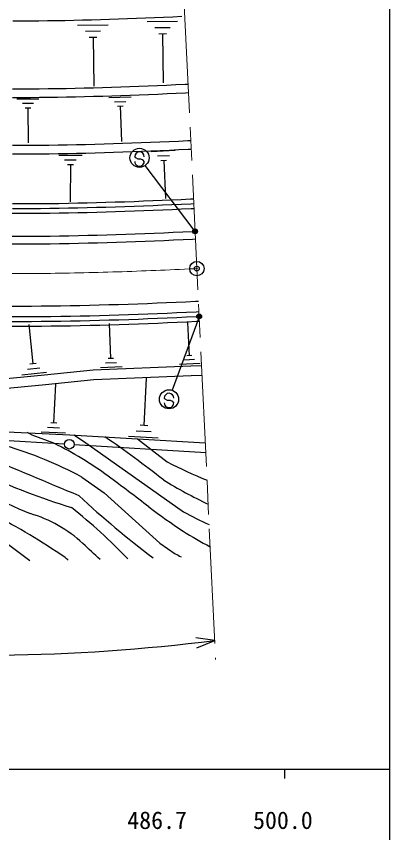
# Model space of a CAD drawing. Units: millimetres, scale not verified. Extents: x 40000 to 680000, y 20000 to 380000.
# Drawn here: x 539992 to 579000, y 198357 to 283638 of the extents above; entities that cross this region are included whole.
import ezdxf
from ezdxf.enums import TextEntityAlignment as Align

# ---------------------------------------------------------------- set-up
doc = ezdxf.new("R2010")
doc.units = ezdxf.units.MM
doc.header["$LTSCALE"] = 1000
doc.header["$PDMODE"] = 32
doc.header["$PDSIZE"] = 500
doc.linetypes.add('CHAIN', pattern=[18.5, 12, -1.5, 3.5, -1.5])
for name, color, linetype, lineweight in [('M-BGD', 7, 'Continuous', 25), ('M-BMK', 2, 'CHAIN', 13), ('M-BMK-SRVR', 3, 'Continuous', 25), ('M-STR-HTXT', 7, 'Continuous', 13), ('M-STR-STRC', 7, 'Continuous', 25), ('M-TTL-BAND', 7, 'Continuous', 25)]:
    doc.layers.add(name, color=color, linetype=linetype, lineweight=lineweight)
doc.styles.add('ＭＳ ゴシック', font='')
doc.styles.get('ＭＳ ゴシック').set_extended_font_data('MS Gothic')

msp = doc.modelspace()

# ---------------------------------------------------------------- linework, layer by layer
at = {"layer": 'M-BGD'}
for p, q in [((553645, 283081), (556846, 283132)), ((546393, 282710), (549591, 282761)), ((554455, 282453), (556056, 282479)), ((547202, 282083), (548802, 282109)), ((547612, 281450), (548412, 281463)), ((548012, 281456), (548094, 276339)), ((554865, 281819), (555666, 281832)), ((555266, 281826), (555347, 276704)), ((540060, 275007), (542356, 275016)), ((549669, 275155), (551980, 275233)), ((550262, 274713), (551418, 274751)), ((540636, 274550), (541784, 274554)), ((540924, 274092), (541498, 274094)), ((541211, 274093), (541225, 270419)), ((550567, 274260), (551144, 274279)), ((550856, 274270), (550980, 270572)), ((554096, 269523), (556583, 269644)), ((544434, 269140), (546873, 269124)), ((545041, 268649), (546260, 268641)), ((554742, 269055), (555986, 269116)), ((545343, 268159), (545952, 268155)), ((545647, 268157), (545622, 264254)), ((555077, 268573), (555699, 268603)), ((555388, 268588), (555581, 264608)), ((558068, 248185), (557921, 251637)), ((541742, 247322), (541340, 251439)), ((549875, 247888), (549720, 251539)), ((558337, 248197), (557798, 248174)), ((542064, 247353), (541420, 247290)), ((550465, 247455), (549324, 247407)), ((550160, 247900), (549590, 247875)), ((559183, 247368), (557026, 247277)), ((558625, 247777), (557547, 247731)), ((542435, 246870), (541149, 246744)), ((551055, 247023), (548773, 246926)), ((543129, 246418), (540556, 246167)), ((553335, 240891), (553593, 245848)), ((543906, 241155), (544117, 245209)), ((544513, 240616), (543247, 240682)), ((544223, 241139), (543590, 241172)), ((553722, 240871), (552947, 240911)), ((527220, 240012), (545034, 238966)), ((545120, 240076), (542587, 240208)), ((545593, 239935), (559727, 239084)), ((554819, 239572), (551721, 239733)), ((554077, 240231), (552528, 240312)), ((546032, 238907), (559775, 238079)), ((552658, 239510), (555760, 237085)), ((560717, 218431), (558736, 218705)), ((558865, 217678), (560717, 218431))]:
    msp.add_line(p, q, dxfattribs=at)
for points in [[(539616, 283167), (540518, 283167), (541423, 283170), (542331, 283177), (543243, 283186), (544157, 283199), (545075, 283214), (545996, 283232), (546921, 283254), (547848, 283277), (548779, 283304), (549713, 283332), (550650, 283364), (551591, 283397), (552534, 283433), (553480, 283470), (554430, 283510), (555383, 283551), (556340, 283595), (557299, 283639)], [(539601, 276068), (540529, 276067), (541460, 276070), (542393, 276077), (543328, 276087), (544266, 276099), (545206, 276115), (546148, 276134), (547093, 276156), (548039, 276180), (548989, 276207), (549940, 276236), (550894, 276268), (551850, 276302), (552808, 276338), (553769, 276376), (554733, 276416), (555698, 276458), (556666, 276502), (557636, 276547), (557931, 276562)], [(539599, 275168), (540531, 275167), (541465, 275170), (542401, 275177), (543339, 275187), (544279, 275200), (545222, 275215), (546167, 275234), (547114, 275256), (548064, 275280), (549015, 275307), (549969, 275336), (550925, 275368), (551883, 275402), (552843, 275438), (553806, 275477), (554771, 275517), (555738, 275559), (556707, 275603), (557679, 275648), (557974, 275663)], [(539589, 270168), (540539, 270167), (541491, 270171), (542444, 270177), (543399, 270187), (544356, 270200), (545314, 270216), (546274, 270235), (547235, 270257), (548198, 270282), (549163, 270309), (550129, 270339), (551097, 270371), (552066, 270406), (553037, 270442), (554010, 270481), (554984, 270522), (555960, 270564), (556937, 270608), (557916, 270654), (558213, 270668)], [(539587, 269268), (540540, 269267), (541495, 269271), (542452, 269277), (543410, 269287), (544369, 269300), (545330, 269316), (546293, 269336), (547257, 269358), (548223, 269382), (549190, 269410), (550158, 269439), (551128, 269472), (552099, 269506), (553072, 269543), (554046, 269582), (555022, 269622), (555999, 269665), (556978, 269709), (557959, 269755), (558256, 269769)], [(539576, 264068), (540549, 264067), (541522, 264071), (542497, 264077), (543472, 264088), (544449, 264101), (545426, 264117), (546404, 264137), (547383, 264159), (548363, 264184), (549343, 264212), (550324, 264242), (551307, 264275), (552290, 264310), (553273, 264347), (554258, 264386), (555244, 264427), (556230, 264470), (557217, 264515), (558205, 264561), (558505, 264575)], [(539574, 263068), (540550, 263067), (541527, 263071), (542506, 263077), (543484, 263088), (544464, 263101), (545444, 263117), (546425, 263137), (547407, 263159), (548389, 263185), (549373, 263212), (550357, 263243), (551341, 263275), (552326, 263310), (553312, 263348), (554299, 263387), (555286, 263428), (556274, 263471), (557263, 263516), (558253, 263562), (558553, 263576)], [(539574, 263068), (540550, 263067), (541527, 263071), (542506, 263077), (543484, 263088), (544464, 263101), (545444, 263117), (546425, 263137), (547407, 263159), (548389, 263185), (549373, 263212), (550357, 263243), (551341, 263275), (552326, 263310), (553312, 263348), (554299, 263387), (555286, 263428), (556274, 263471), (557263, 263516), (558253, 263562), (558553, 263576)], [(539575, 263568), (540549, 263567), (541525, 263571), (542501, 263577), (543478, 263588), (544456, 263601), (545435, 263617), (546415, 263637), (547395, 263659), (548376, 263684), (549358, 263712), (550340, 263742), (551324, 263775), (552308, 263810), (553293, 263847), (554278, 263886), (555265, 263928), (556252, 263971), (557240, 264015), (558229, 264061), (558529, 264076)], [(539568, 260668), (540554, 260667), (541540, 260671), (542526, 260678), (543513, 260688), (544501, 260701), (545488, 260718), (546476, 260738), (547465, 260760), (548454, 260785), (549444, 260813), (550433, 260844), (551424, 260877), (552414, 260912), (553405, 260949), (554396, 260989), (555388, 261030), (556381, 261073), (557373, 261118), (558366, 261165), (558668, 261179)], [(539567, 259868), (540555, 259867), (541544, 259871), (542533, 259878), (543523, 259888), (544513, 259901), (545503, 259918), (546494, 259938), (547484, 259960), (548476, 259986), (549467, 260014), (550459, 260044), (551451, 260077), (552444, 260113), (553436, 260150), (554429, 260189), (555422, 260231), (556416, 260274), (557410, 260319), (558404, 260366), (558706, 260380)], [(539553, 253368), (540566, 253367), (541578, 253371), (542590, 253378), (543601, 253388), (544612, 253402), (545622, 253419), (546632, 253439), (547642, 253462), (548651, 253488), (549659, 253517), (550667, 253548), (551675, 253581), (552681, 253617), (553687, 253655), (554694, 253695), (555699, 253737), (556704, 253781), (557709, 253826), (558713, 253873), (559018, 253888)], [(539551, 252268), (540567, 252267), (541584, 252271), (542599, 252278), (543614, 252288), (544629, 252302), (545642, 252319), (546656, 252339), (547668, 252363), (548680, 252388), (549692, 252417), (550702, 252448), (551712, 252482), (552722, 252518), (553730, 252556), (554738, 252596), (555746, 252638), (556753, 252682), (557759, 252727), (558765, 252774), (559070, 252789)], [(539551, 252268), (540567, 252267), (541584, 252271), (542599, 252278), (543614, 252288), (544629, 252302), (545642, 252319), (546656, 252339), (547668, 252363), (548680, 252388), (549692, 252417), (550702, 252448), (551712, 252482), (552722, 252518), (553730, 252556), (554738, 252596), (555746, 252638), (556753, 252682), (557759, 252727), (558765, 252774), (559070, 252789)], [(539548, 251268), (540569, 251267), (541589, 251271), (542608, 251278), (543626, 251288), (544644, 251302), (545661, 251319), (546677, 251340), (547692, 251363), (548707, 251389), (549721, 251417), (550734, 251449), (551747, 251482), (552758, 251518), (553769, 251556), (554779, 251597), (555789, 251639), (556797, 251683), (557805, 251728), (558812, 251775), (559118, 251790)], [(539550, 251768), (540568, 251767), (541586, 251771), (542604, 251778), (543620, 251788), (544636, 251802), (545652, 251819), (546666, 251840), (547680, 251863), (548694, 251889), (549706, 251917), (550718, 251948), (551730, 251982), (552740, 252018), (553749, 252056), (554759, 252096), (555767, 252138), (556775, 252182), (557782, 252228), (558789, 252275), (559094, 252289)], [(503643, 247466), (506300, 246075), (507710, 244605), (525248, 240910), (545591, 239935)], [(503643, 247466), (518094, 245397), (526682, 244613), (542943, 246171), (548030, 246695), (558231, 247118), (559340, 247163)], [(506300, 246075), (517978, 244403), (526684, 243609), (543042, 245176), (548102, 245697), (558273, 246119), (559388, 246164)], [(543918, 239032), (541647, 239872), (541153, 240148)], [(545997, 239911), (547027, 239251), (557462, 231878)], [(546826, 235509), (549156, 233856), (554988, 228589), (556597, 227497)]]:
    msp.add_lwpolyline(points, dxfattribs=at)
msp.add_circle((545533, 238937), 500, dxfattribs=at)
for centre, radius, start, end in [((481904, 141840), 118801, 51.80063, 55.4729), ((528257, 206755), 35875, 53.51752, 64.11781), ((526827, 198120), 42402, 61.85775, 73.52725), ((294704, -358274), 643171, 66.94864, 67.92072), ((586612, 298508), 68736, 243.32998, 247.1448), ((565296, 289005), 62081, 237.79416, 247.3994), ((568790, 306548), 77718, 245.45322, 252.76194), ((383664, 11224), 279062, 52.42045, 53.51752), ((578316, 272163), 43504, 238.16866, 245.15059), ((620616, 314075), 109419, 227.39221, 232.68041), ((506003, 182596), 63664, 44.18189, 51.35742), ((586789, 275182), 54005, 232.42045, 237.04044), ((501777, 163349), 77078, 55.81961, 62.32785), ((537634, 218562), 13669, 47.08392, 73.84096), ((573855, 261335), 33711, 240.90407, 245.98823), ((485382, 152699), 92868, 52.9013, 56.32327), ((574697, 256533), 31779, 237.04044, 242.95571), ((401602, 72257), 213444, 46.42109, 47.08392), ((535945, 416891), 200000, 251.52128, 277.11506), ((233345, -121912), 467971, 48.17469, 48.23015), ((573700, 258934), 35788, 241.4525, 242.54489)]:
    msp.add_arc(centre, radius, start, end, dxfattribs=at)
at = {"layer": 'M-BMK'}
msp.add_line((553956, 359459), (560813, 216433), dxfattribs=at)
msp.add_lwpolyline([(539560, 256767), (540060, 256767), (540560, 256767), (541060, 256768), (541560, 256771), (542060, 256774), (542560, 256778), (543060, 256782), (543560, 256788), (544060, 256794), (544560, 256802), (545060, 256810), (545560, 256819), (546060, 256828), (546560, 256838), (547060, 256849), (547560, 256861), (548059, 256874), (548559, 256887), (549059, 256901), (549559, 256915), (550059, 256930), (550558, 256946), (551058, 256962), (551558, 256979), (552057, 256997), (552557, 257015), (553057, 257033), (553556, 257052), (554056, 257072), (554556, 257092), (555055, 257113), (555555, 257134), (556054, 257155), (556554, 257177), (557053, 257200), (557553, 257222), (558052, 257246), (558552, 257269), (558855, 257284)], dxfattribs=at)
at = {"layer": 'M-BMK-SRVR'}
msp.add_circle((558855, 257284), 750, dxfattribs=at)
msp.add_point((558855, 257284), dxfattribs=at)
at = {"layer": 'M-STR-HTXT'}
msp.add_point((558855, 257284), dxfattribs=at)
at = {"layer": 'M-STR-STRC'}
for p, q in [((552464, 268865), (552364, 268983)), ((552708, 268725), (552464, 268865)), ((553009, 268723), (552708, 268725)), ((553254, 268611), (553009, 268723)), ((553360, 268475), (553254, 268611)), ((558578, 261299), (553466, 268056)), ((559043, 252148), (556289, 244572)), ((555547, 243643), (555448, 243761)), ((555792, 243503), (555547, 243643)), ((556093, 243501), (555792, 243503)), ((556338, 243389), (556093, 243501)), ((556444, 243253), (556338, 243389))]:
    msp.add_line(p, q, dxfattribs=at)
for centre, radius in [((552863, 268854), 1000), ((558668, 261179), 150), ((558668, 261179), 120), ((558668, 261179), 90), ((558668, 261179), 60), ((558668, 261179), 30), ((559094, 252289), 150), ((559094, 252289), 120), ((559094, 252289), 90), ((559094, 252289), 60), ((559094, 252289), 30), ((555947, 243632), 1000)]:
    msp.add_circle(centre, radius, dxfattribs=at)
for centre, start, end in [((552864, 268979), 359.55488, 179.55488), ((552860, 268479), 179.55488, 359.55488), ((555948, 243757), 359.55488, 179.55488), ((555944, 243257), 179.55488, 359.55488)]:
    msp.add_arc(centre, 500, start, end, dxfattribs=at)
for p in [(558668, 261179), (559094, 252289)]:
    msp.add_point(p, dxfattribs=at)
at = {"layer": 'M-TTL-BAND'}
for p, q in [((579000, 20000), (579000, 370000)), ((40000, 205000), (579000, 205000)), ((568000, 205000), (568000, 204000))]:
    msp.add_line(p, q, dxfattribs=at)

# ---------------------------------------------------------------- texts
at = {"layer": 'M-TTL-BAND', "style": 'ＭＳ ゴシック'}
for s, p in [('486.7', (554700, 198195)), ('500.0', (567844, 198195))]:
    msp.add_text(s, height=1833, dxfattribs=at).set_placement(p, align=Align.BOTTOM_CENTER)

doc.saveas('drawing.dxf')
